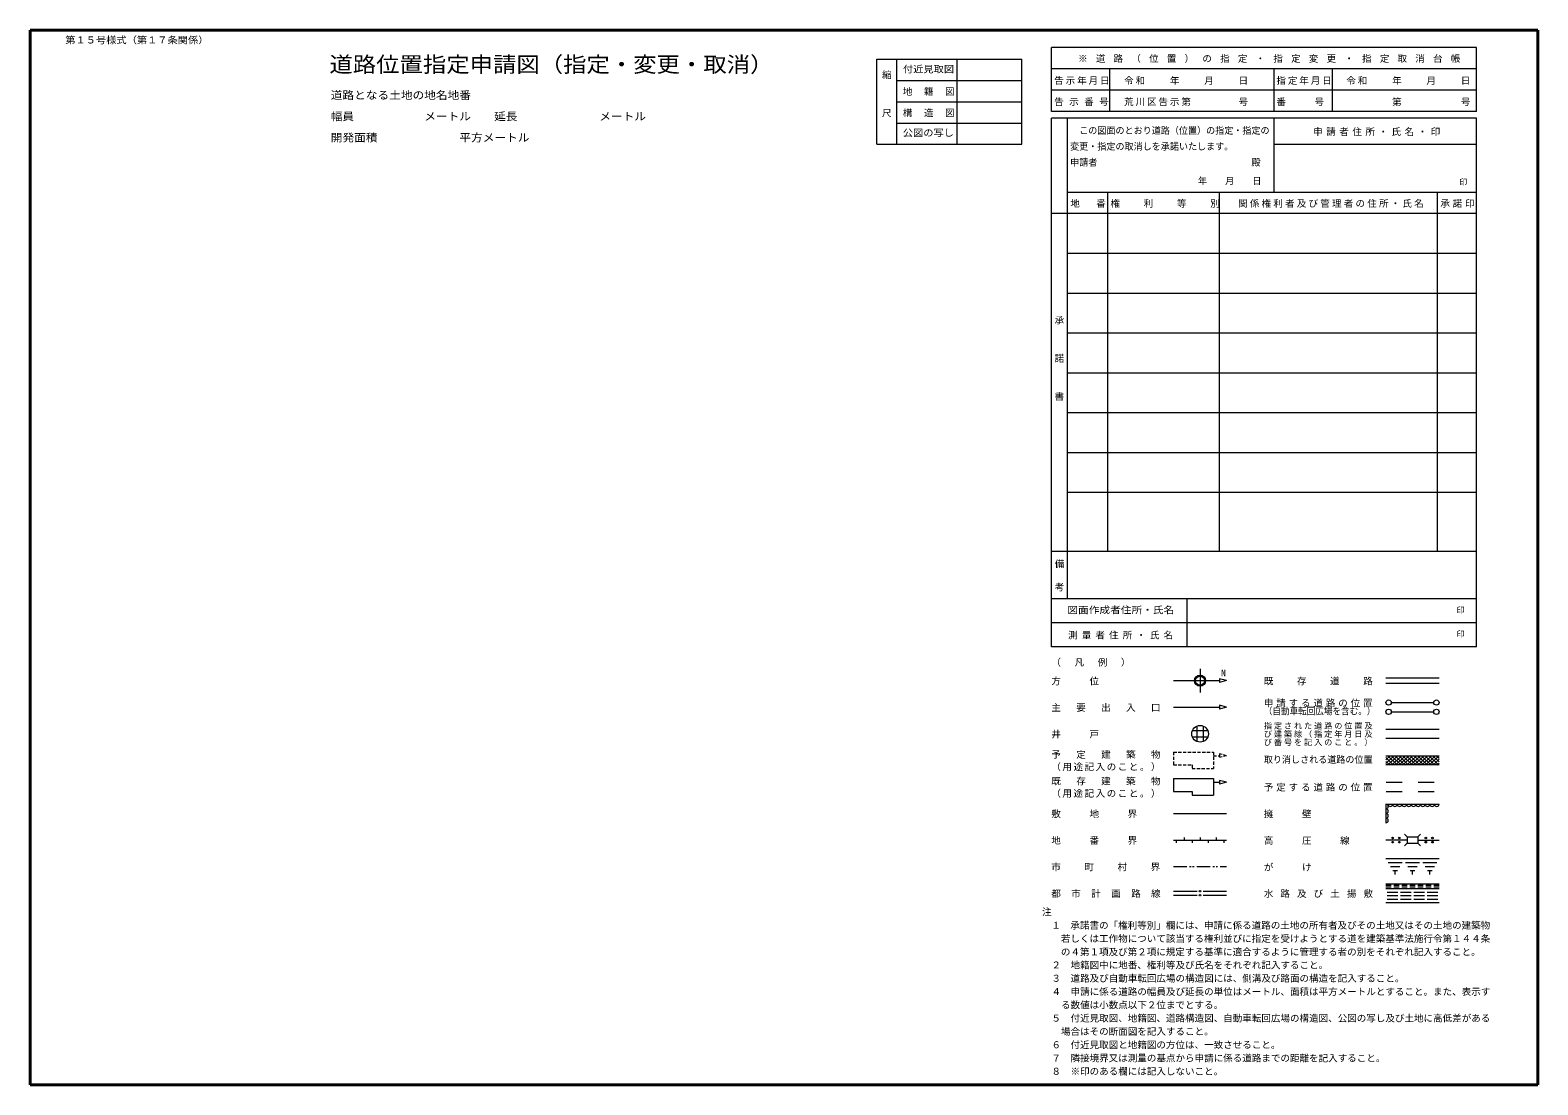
# Model space of a CAD drawing. Units: millimetres on the paper. Extents: x -284 to 284, y -198 to 198.
import ezdxf
from ezdxf.enums import TextEntityAlignment as Align

# ---------------------------------------------------------------- set-up
doc = ezdxf.new("R2010")
doc.units = ezdxf.units.MM
for name, pattern in [('DASHED1', [1.8, 1.2, -0.6]), ('DASHED2', [3, 2, -1]), ('DASHED_SPACED', [12, 6, -6]), ('DOUBLE_CHAIN1', [8.8, 5, -1, 0.6, -0.6, 0.6, -1])]:
    doc.linetypes.add(name, pattern=pattern)
for name, color, linetype, lineweight in [('0-0_敷地', 7, 'Continuous', 18), ('1-0_基準線', 7, 'Continuous', 18), ('2-0_基準線', 7, 'Continuous', 18)]:
    doc.layers.add(name, color=color, linetype=linetype, lineweight=lineweight)
doc.styles.add('@ＭＳ ゴシック', font='')
doc.styles.add('ＭＳ ゴシック', font='')
doc.styles.get('@ＭＳ ゴシック').set_extended_font_data('@MS Gothic')
doc.styles.get('ＭＳ ゴシック').set_extended_font_data('MS Gothic')

msp = doc.modelspace()

# ---------------------------------------------------------------- linework, layer by layer
at = {"layer": '0-0_敷地'}
for p, q in [((260.744, 191.935), (100.744, 191.935)), ((100.744, 167.935), (100.744, 191.935)), ((260.744, 167.935), (260.744, 191.935)), ((260.744, 183.935), (100.744, 183.935)), ((122.744, 167.935), (122.744, 183.935)), ((184.406, 183.935), (184.406, 167.935)), ((206.406, 183.935), (206.406, 167.935)), ((260.744, 175.935), (100.744, 175.935)), ((260.744, 167.935), (100.744, 167.935)), ((260.744, 165.435), (100.744, 165.435)), ((100.744, -5.565), (100.744, 165.435)), ((106.744, -15.565), (106.744, 165.435)), ((184.406, 165.435), (184.406, 137.435)), ((260.744, 145.435), (260.744, 165.435)), ((260.744, 155.435), (184.406, 155.435)), ((260.744, -5.565), (260.744, 145.435)), ((260.744, 137.435), (106.744, 137.435)), ((121.933, 2.435), (121.933, 137.435)), ((163.933, 2.435), (163.933, 137.435)), ((246.063, 2.435), (246.063, 137.435)), ((260.744, 129.435), (100.744, 129.435)), ((260.744, 114.435), (106.744, 114.435)), ((260.744, 99.435), (106.744, 99.435)), ((260.744, 84.435), (106.744, 84.435)), ((260.744, 69.435), (106.744, 69.435)), ((260.744, 54.435), (106.744, 54.435)), ((260.744, 39.435), (106.744, 39.435)), ((260.744, 24.435), (106.744, 24.435)), ((100.744, 2.435), (260.744, 2.435)), ((100.744, -33.565), (100.744, -5.565)), ((260.744, -33.565), (260.744, -5.565)), ((260.744, -15.565), (100.744, -15.565)), ((151.744, -33.565), (151.744, -15.565)), ((260.744, -24.565), (100.744, -24.565)), ((260.744, -33.565), (100.744, -33.565))]:
    msp.add_line(p, q, dxfattribs=at)
at = {"layer": '1-0_基準線'}
for p, q in [((156.662, -41.848), (156.662, -50.848)), ((226.662, -45.348), (246.662, -45.348)), ((146.662, -46.348), (164.017, -46.348)), ((164.017, -45.64), (164.017, -47.057)), ((166.662, -46.348), (164.017, -45.64)), ((166.662, -46.348), (164.017, -47.057)), ((226.662, -47.348), (246.662, -47.348)), ((146.662, -56.348), (164.017, -56.348)), ((164.017, -55.64), (164.017, -57.057)), ((166.662, -56.348), (164.017, -55.64)), ((166.662, -56.348), (164.017, -57.057)), ((228.662, -54.598), (244.662, -54.598)), ((228.662, -58.098), (244.662, -58.098)), ((153.756, -65.148), (159.568, -65.148)), ((153.756, -67.548), (159.568, -67.548)), ((155.462, -63.442), (155.462, -69.255)), ((157.862, -63.442), (157.862, -69.255)), ((226.662, -64.598), (246.662, -64.598)), ((246.662, -68.098), (226.662, -68.098)), ((226.662, -74.598), (246.662, -74.598)), ((226.662, -77.556), (229.62, -74.598)), ((226.662, -76.142), (228.205, -74.598)), ((226.662, -75.343), (229.418, -78.098)), ((226.662, -76.757), (228.004, -78.098)), ((246.662, -78.098), (226.662, -78.098)), ((227.332, -74.598), (230.832, -78.098)), ((227.534, -78.098), (231.034, -74.598)), ((228.746, -74.598), (232.246, -78.098)), ((228.948, -78.098), (232.448, -74.598)), ((230.161, -74.598), (233.661, -78.098)), ((230.362, -78.098), (233.862, -74.598)), ((231.575, -74.598), (235.075, -78.098)), ((231.776, -78.098), (235.276, -74.598)), ((232.989, -74.598), (236.489, -78.098)), ((233.191, -78.098), (236.691, -74.598)), ((234.403, -74.598), (237.903, -78.098)), ((234.605, -78.098), (238.105, -74.598)), ((235.817, -74.598), (239.317, -78.098)), ((236.019, -78.098), (239.519, -74.598)), ((237.232, -74.598), (240.732, -78.098)), ((237.433, -78.098), (240.933, -74.598)), ((238.646, -74.598), (242.146, -78.098)), ((238.848, -78.098), (242.348, -74.598)), ((240.06, -74.598), (243.56, -78.098)), ((240.262, -78.098), (243.762, -74.598)), ((241.474, -74.598), (244.974, -78.098)), ((241.676, -78.098), (245.176, -74.598)), ((242.888, -74.598), (246.388, -78.098)), ((243.09, -78.098), (246.59, -74.598)), ((244.303, -74.598), (246.662, -76.958)), ((244.504, -78.098), (246.662, -75.941)), ((245.717, -74.598), (246.662, -75.544)), ((245.919, -78.098), (246.662, -77.355)), ((146.662, -83.223), (146.662, -88.098)), ((146.662, -83.223), (161.662, -83.223)), ((161.662, -83.223), (161.662, -89.473)), ((161.662, -84.598), (164.017, -84.598)), ((164.017, -83.89), (164.017, -85.307)), ((166.662, -84.598), (164.017, -83.89)), ((166.662, -84.598), (164.017, -85.307)), ((146.662, -88.098), (153.662, -88.098)), ((146.662, -96.348), (166.662, -96.348)), ((226.662, -92.848), (246.662, -92.848)), ((226.662, -92.848), (226.662, -99.848)), ((146.662, -106.348), (166.662, -106.348)), ((147.662, -106.348), (147.662, -107.348)), ((150.662, -105.348), (150.662, -106.348)), ((153.662, -106.348), (153.662, -107.348)), ((156.662, -105.348), (156.662, -106.348)), ((159.662, -106.348), (159.662, -107.348)), ((162.662, -105.348), (162.662, -106.348)), ((165.662, -106.348), (165.662, -107.348)), ((234.662, -106.348), (226.662, -106.348)), ((234.662, -105.148), (233.662, -104.148)), ((234.662, -107.548), (233.662, -108.548)), ((234.662, -105.148), (238.662, -105.148)), ((238.662, -105.148), (239.662, -104.148)), ((238.662, -105.148), (238.662, -107.548)), ((238.662, -106.348), (246.662, -106.348)), ((238.662, -107.548), (239.662, -108.548)), ((226.662, -113.348), (246.662, -113.348)), ((227.528, -114.848), (232.724, -114.848)), ((228.394, -116.348), (231.858, -116.348)), ((229.26, -117.848), (230.992, -117.848)), ((230.126, -119.348), (230.126, -117.848)), ((234.064, -114.848), (239.26, -114.848)), ((234.93, -116.348), (238.394, -116.348)), ((235.796, -117.848), (237.528, -117.848)), ((236.662, -119.348), (236.662, -117.848)), ((240.6, -114.848), (245.796, -114.848)), ((241.466, -116.348), (244.93, -116.348)), ((242.332, -117.848), (244.064, -117.848)), ((243.198, -119.348), (243.198, -117.848)), ((226.662, -122.798), (246.662, -122.798)), ((226.662, -124.598), (246.662, -124.598)), ((146.662, -125.598), (155.563, -125.598)), ((146.662, -127.098), (155.563, -127.098)), ((157.789, -125.598), (166.662, -125.598)), ((157.789, -127.098), (166.662, -127.098)), ((226.662, -129.898), (246.662, -129.898)), ((227.162, -125.923), (231.162, -125.923)), ((227.162, -127.248), (231.162, -127.248)), ((227.162, -128.573), (231.162, -128.573)), ((232.162, -125.923), (236.162, -125.923)), ((232.162, -127.248), (236.162, -127.248)), ((232.162, -128.573), (236.162, -128.573)), ((237.162, -125.923), (241.162, -125.923)), ((237.162, -127.248), (241.162, -127.248)), ((237.162, -128.573), (241.162, -128.573)), ((242.162, -125.923), (246.162, -125.923)), ((242.162, -127.248), (246.162, -127.248)), ((242.162, -128.573), (246.162, -128.573))]:
    msp.add_line(p, q, dxfattribs=at)
at = {"layer": '1-0_基準線', "linetype": 'DASHED1'}
for p, q in [((146.662, -73.223), (146.662, -78.098)), ((146.662, -73.223), (161.662, -73.223)), ((161.662, -73.223), (161.662, -79.473)), ((146.662, -78.098), (153.662, -78.098)), ((161.662, -74.598), (164.017, -74.598)), ((164.017, -73.89), (164.017, -75.307)), ((166.662, -74.598), (164.017, -73.89)), ((166.662, -74.598), (164.017, -75.307))]:
    msp.add_line(p, q, dxfattribs=at)
at = {"layer": '1-0_基準線', "linetype": 'DASHED_SPACED'}
for p, q in [((226.75, -84.598), (246.662, -84.598)), ((226.75, -88.098), (246.662, -88.098))]:
    msp.add_line(p, q, dxfattribs=at)
at = {"layer": '1-0_基準線', "linetype": 'DOUBLE_CHAIN1'}
msp.add_line((146.662, -116.348), (166.662, -116.348), dxfattribs=at)
at = {"layer": '1-0_基準線', "linetype": 'DASHED2'}
for p, q in [((226.662, -123.398), (246.662, -123.398)), ((226.662, -123.998), (246.662, -123.998))]:
    msp.add_line(p, q, dxfattribs=at)
at = {"layer": '1-0_基準線', "linetype": 'DASHED1'}
msp.add_lwpolyline([(153.662, -78.098), (153.662, -79.473), (161.662, -79.473)], dxfattribs=at)
at = {"layer": '1-0_基準線'}
for points in [[(153.662, -88.098), (153.662, -89.473), (161.662, -89.473)], [(234.662, -105.148), (234.662, -107.548), (238.662, -107.548)]]:
    msp.add_lwpolyline(points, dxfattribs=at)
for centre, radius in [((227.662, -54.598), 1), ((245.662, -54.598), 1), ((227.662, -58.098), 1), ((245.662, -58.098), 1), ((229.162, -105.548), 0.3), ((229.162, -107.148), 0.3), ((231.662, -105.548), 0.3), ((231.662, -107.148), 0.3), ((241.662, -105.548), 0.3), ((241.662, -107.148), 0.3), ((244.162, -105.548), 0.3), ((244.162, -107.148), 0.3)]:
    msp.add_circle(centre, radius, dxfattribs=at)
for centre, start, end in [((226.662, -93.723), 270, 90), ((226.662, -95.473), 270, 90), ((226.662, -97.223), 270, 90), ((228.287, -92.848), 180, 0), ((230.037, -92.848), 180, 0), ((231.787, -92.848), 180, 0), ((233.537, -92.848), 180, 0), ((235.287, -92.848), 180, 0), ((237.037, -92.848), 180, 0), ((238.787, -92.848), 180, 0), ((240.537, -92.848), 180, 0), ((242.287, -92.848), 180, 0), ((244.037, -92.848), 180, 0), ((245.787, -92.848), 180, 0), ((226.662, -98.973), 270, 90)]:
    msp.add_arc(centre, 0.875, start, end, dxfattribs=at)
for centre, major_axis in [((156.662, -46.348), (2.1, 0)), ((156.662, -46.348), (1.68, 0)), ((156.662, -66.348), (3.144, 0)), ((156.655, -125.598), (0.3, 0)), ((156.655, -127.098), (0.3, 0))]:
    msp.add_ellipse(centre, major_axis=major_axis, ratio=0.999999, dxfattribs=at)
at = {"layer": '2-0_基準線', "color": 6, "lineweight": 40}
for p, q in [((-283.845, 198.5), (-283.845, -198.5)), ((283.845, 198.5), (-283.845, 198.5)), ((283.845, 198.5), (283.845, -198.5)), ((-283.845, -198.5), (283.845, -198.5))]:
    msp.add_line(p, q, dxfattribs=at)
at = {"layer": '2-0_基準線'}
for p, q in [((34.999, 187.553), (89.499, 187.553)), ((34.999, 155.553), (34.999, 187.553)), ((42.499, 155.553), (42.499, 187.553)), ((65.046, 187.553), (65.046, 155.553)), ((89.499, 155.553), (89.499, 187.553)), ((42.499, 179.553), (89.499, 179.553)), ((42.499, 171.553), (89.499, 171.553)), ((42.499, 163.553), (89.499, 163.553)), ((34.999, 155.553), (89.499, 155.553))]:
    msp.add_line(p, q, dxfattribs=at)

# ---------------------------------------------------------------- texts
at = {"layer": '0-0_敷地', "style": 'ＭＳ ゴシック'}
for s, width, p in [('\u3000この図面のとおり道路（位置）の指定・指定の', 0.95, (107.744, 158.685)), ('変更・指定の取消しを承諾いたします。', 0.95, (107.744, 152.685)), ('申請者\u3000\u3000\u3000\u3000\u3000\u3000\u3000\u3000\u3000\u3000\u3000\u3000\u3000\u3000\u3000\u3000\u3000殿', 0.95, (107.744, 146.685)), ('\u3000\u3000\u3000\u3000年\u3000\u3000月\u3000\u3000日\u3000', 0.95, (142.206, 139.685)), ('図面作成者住所・氏名', 1.15, (106.694, -21.815))]:
    msp.add_text(s, height=2.566, dxfattribs=dict(at, width=width)).set_placement(p, align=Align.BOTTOM_LEFT)
for p in [(253.244, -21.565), (253.244, -30.565)]:
    msp.add_text('印', height=2.199, dxfattribs=at).set_placement(p, align=Align.BOTTOM_LEFT)
at = {"layer": '0-0_敷地', "attachment_point": 7, "style": 'ＭＳ ゴシック'}
for s, insert, char_height in [('\\T1.86;※道路（位置）の指定・指定変更・指定取消台帳', (110.744, 186.185), 2.566), ('\\T1.2;告示年月日', (101.744, 177.935), 2.566), ('\\T1.2;\u3000令和\u3000\u3000年\u3000\u3000月\u3000\u3000日', (123.744, 177.935), 2.566), ('\\T1.2;指定年月日', (185.406, 177.935), 2.566), ('\\T1.2;\u3000令和\u3000\u3000年\u3000\u3000月\u3000\u3000日', (207.406, 177.935), 2.566), ('\\T1.57;告示番号', (101.744, 169.935), 2.566), ('\\T1.2;\u3000荒川区告示第\u3000\u3000\u3000\u3000号', (123.744, 169.935), 2.566), ('\\T4;番号', (185.406, 169.935), 2.566), ('\\T1.2;\u3000\u3000\u3000\u3000\u3000第\u3000\u3000\u3000\u3000\u3000号', (207.406, 169.935), 2.566), ('\\T1.37;申請者住所・氏名・印', (199.225, 158.685), 2.566), ('\\T1.17;印\u3000', (254.244, 139.935), 2.199), ('\\T2.71;地番', (107.839, 131.685), 2.566), ('\\T3.49;権利等別', (122.883, 131.685), 2.566), ('\\T1.23;関係権利者及び管理者の住所・氏名', (170.998, 131.685), 2.566), ('\\T1.29;承諾印', (247.154, 131.685), 2.566), ('\\T1.43;測量者住所・氏名', (106.969, -30.815), 2.566)]:
    msp.add_mtext(s, dxfattribs=dict(at, insert=insert, char_height=char_height))
at = {"layer": '0-0_敷地', "char_height": 2.566, "attachment_point": 7, "rotation": 270, "style": '@ＭＳ ゴシック'}
for s, insert in [('\\T4;承諾書', (101.994, 91.185)), ('\\T2.43;備考', (101.994, -0.565))]:
    msp.add_mtext(s, dxfattribs=dict(at, insert=insert))
at = {"layer": '1-0_基準線', "style": 'ＭＳ ゴシック'}
for s, p in [('N', (164.593, -45.501)), ('注', (97.162, -135.477)), ('１\u3000承諾書の「権利等別」欄には、申請に係る道路の土地の所有者及びその土地又はその土地の建築物', (100.662, -140.526)), ('\u3000若しくは工作物について該当する権利並びに指定を受けようとする道を建築基準法施行令第１４４条', (100.662, -145.526)), ('\u3000の４第１項及び第２項に規定する基準に適合するように管理する者の別をそれぞれ記入すること。', (100.662, -150.526)), ('２\u3000地籍図中に地番、権利等及び氏名をそれぞれ記入すること。', (100.703, -155.477)), ('３\u3000道路及び自動車転回広場の構造図には、側溝及び路面の構造を記入すること。', (100.703, -160.477)), ('４\u3000申請に係る道路の幅員及び延長の単位はメートル、面積は平方メートルとすること。また、表示す', (100.703, -165.494)), ('\u3000る数値は小数点以下２位までとする。', (100.703, -170.494)), ('５\u3000付近見取図、地籍図、道路構造図、自動車転回広場の構造図、公図の写し及び土地に高低差がある', (100.703, -175.477)), ('\u3000場合はその断面図を記入すること。', (100.703, -180.477)), ('６\u3000付近見取図と地籍図の方位は、一致させること。', (100.703, -185.494)), ('７\u3000隣接境界又は測量の基点から申請に係る道路までの距離を記入すること。', (100.703, -190.494)), ('８\u3000※印のある欄には記入しないこと。', (100.703, -195.494))]:
    msp.add_text(s, height=2.566, dxfattribs=at).set_placement(p, align=Align.BOTTOM_LEFT)
for s, width, p in [('（自動車転回広場を含む。）', 0.9, (180.662, -59.848)), ('取り消しされる道路の位置', 0.95, (180.662, -78.098))]:
    msp.add_text(s, height=2.566, dxfattribs=dict(at, width=width)).set_placement(p, align=Align.BOTTOM_LEFT)
at = {"layer": '1-0_基準線', "attachment_point": 7, "style": 'ＭＳ ゴシック'}
for s, insert, char_height in [('\\T2.43;（凡例）', (100.662, -41.098), 2.566), ('\\T4;方位', (100.662, -48.098), 2.566), ('\\T3.47;既存道路', (180.662, -48.098), 2.566), ('\\T2.61;主要出入口', (100.662, -58.098), 2.566), ('\\T1.3;申請する道路の位置', (180.662, -56.348), 2.566), ('\\T1.23;指定された道路の位置及', (180.662, -64.723), 2.199), ('\\T4;井戸', (100.662, -68.098), 2.566), ('\\T1.23;び建築線（指定年月日及', (180.662, -67.848), 2.199), ('\\T1.23;び番号を記入のこと。）', (180.662, -70.973), 2.199), ('\\T2.61;予定建築物', (100.662, -75.758), 2.566), ('\\T1.16;（用途記入のこと。）', (100.662, -80.438), 2.566), ('\\T2.61;既存建築物', (100.662, -85.758), 2.566), ('\\T1.3;予定する道路の位置', (180.662, -88.098), 2.566), ('\\T1.16;（用途記入のこと。）', (100.662, -90.438), 2.566), ('\\T4;敷地界', (100.662, -98.098), 2.566), ('\\T4;擁壁', (180.662, -98.098), 2.566), ('\\T4;地番界', (100.662, -108.098), 2.566), ('\\T4;地番界', (100.662, -108.098), 2.566), ('\\T4;高圧線', (180.662, -108.098), 2.566), ('\\T3.47;市町村界', (100.662, -118.098), 2.566), ('\\T4;がけ', (180.662, -118.098), 2.566), ('\\T2.09;都市計画路線', (100.662, -128.098), 2.566), ('\\T1.74;水路及び土揚敷', (180.662, -128.098), 2.566)]:
    msp.add_mtext(s, dxfattribs=dict(at, insert=insert, char_height=char_height))
at = {"layer": '2-0_基準線', "style": 'ＭＳ ゴシック', "width": 1.1}
for s, height, p in [('第１５号様式（第１７条関係）', 2.566, (-270.615, 192.722)), ('付近見取図', 2.566, (44.784, 181.779)), ('道路となる土地の地名地番', 2.933, (-170.66, 171.677)), ('幅員\u3000\u3000\u3000\u3000\u3000\u3000メートル', 2.933, (-170.66, 163.677)), ('延長\u3000\u3000\u3000\u3000\u3000\u3000\u3000メートル', 2.933, (-109.16, 163.677)), ('開発面積\u3000\u3000\u3000\u3000\u3000\u3000\u3000平方メートル', 2.933, (-170.66, 155.677)), ('公図の写し', 2.566, (44.749, 157.803))]:
    msp.add_text(s, height=height, dxfattribs=at).set_placement(p, align=Align.BOTTOM_LEFT)
at = {"layer": '2-0_基準線', "color": 2, "style": 'ＭＳ ゴシック', "width": 1.1}
msp.add_text('道路位置指定申請図（指定・変更・取消）', height=5.865, dxfattribs=at).set_placement((-171.171, 180.917), align=Align.BOTTOM_LEFT)
at = {"layer": '2-0_基準線', "insert": (36.999, 183.553), "char_height": 2.566, "attachment_point": 7, "rotation": 270, "style": '@ＭＳ ゴシック'}
msp.add_mtext('\\T4;縮尺', dxfattribs=at)
at = {"layer": '2-0_基準線', "char_height": 2.566, "attachment_point": 7, "style": 'ＭＳ ゴシック'}
for s, insert in [('\\T2.21;地籍図', (44.749, 173.803)), ('\\T2.21;構造図', (44.749, 165.803))]:
    msp.add_mtext(s, dxfattribs=dict(at, insert=insert))

doc.saveas('drawing.dxf')
